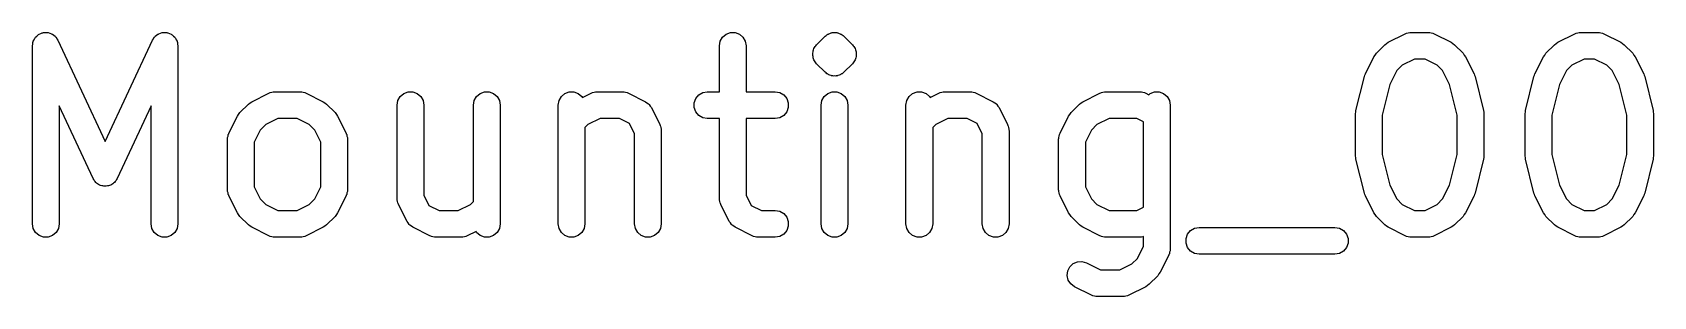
# Model space of a CAD drawing. Extents: x -4.6 to 25.8, y 0 to 31.7.
# Drawn here: x 13.91 to 23.02, y 0.03 to 1.51 of the extents above; entities that cross this region are included whole.
import ezdxf

# ---------------------------------------------------------------- set-up
doc = ezdxf.new("R2010")
doc.units = 0
doc.header["$MEASUREMENT"] = 0
doc.layers.add('BLACK', color=7, linetype='CONTINUOUS')

msp = doc.modelspace()

# ---------------------------------------------------------------- linework, layer by layer
at = {"layer": 'Black'}
for p, q in [((13.9156, 1.45601), (13.917, 1.45901)), ((13.917, 1.45901), (13.9175, 1.46227)), ((13.9175, 1.46227), (13.9224, 1.47075)), ((13.9224, 1.47075), (13.9266, 1.47962)), ((13.9266, 1.47962), (13.9289, 1.48196)), ((13.9289, 1.48196), (13.9306, 1.48483)), ((13.9306, 1.48483), (13.9381, 1.49112)), ((13.9381, 1.49112), (13.945, 1.49804)), ((13.945, 1.49804), (13.948, 1.49944)), ((13.948, 1.49944), (13.9505, 1.50157)), ((13.9505, 1.50157), (13.9597, 1.50492)), ((13.9597, 1.50492), (13.9686, 1.50906)), ((13.9686, 1.50906), (13.9719, 1.50935)), ((13.9719, 1.50935), (13.975, 1.51048)), ((13.975, 1.51048), (13.9848, 1.51048)), ((13.9848, 1.51048), (13.9945, 1.51134)), ((13.9945, 1.51134), (13.9977, 1.51048)), ((13.9977, 1.51048), (14.001, 1.51048)), ((14.001, 1.51048), (14.0102, 1.50713)), ((14.0102, 1.50713), (14.0197, 1.5046)), ((14.0197, 1.5046), (14.0224, 1.5027)), ((14.0224, 1.5027), (14.0255, 1.50157)), ((14.0255, 1.50157), (14.033, 1.49528)), ((14.033, 1.49528), (14.041, 1.48967)), ((14.041, 1.48967), (14.0429, 1.48696)), ((14.0429, 1.48696), (14.0455, 1.48483)), ((14.0455, 1.48483), (14.0504, 1.47635)), ((14.0504, 1.47635), (14.056, 1.46833)), ((14.056, 1.46833), (14.3214, 0.899686)), ((14.3214, 0.899686), (14.5867, 1.46834)), ((14.5867, 1.46834), (14.5923, 1.47635)), ((14.5923, 1.47635), (14.5972, 1.48483)), ((14.5972, 1.48483), (14.5998, 1.48696)), ((14.5998, 1.48696), (14.6017, 1.48967)), ((14.6017, 1.48967), (14.6097, 1.49528)), ((14.6097, 1.49528), (14.6172, 1.50157)), ((14.6172, 1.50157), (14.6203, 1.5027)), ((14.6203, 1.5027), (14.623, 1.5046)), ((14.623, 1.5046), (14.6325, 1.50713)), ((14.6325, 1.50713), (14.6417, 1.51048)), ((14.6417, 1.51048), (14.645, 1.51048)), ((14.645, 1.51048), (14.6482, 1.51134)), ((14.6482, 1.51134), (14.6579, 1.51048)), ((14.6579, 1.51048), (14.6677, 1.51048)), ((14.6677, 1.51048), (14.6708, 1.50935)), ((14.6708, 1.50935), (14.6741, 1.50906)), ((14.6741, 1.50906), (14.683, 1.50492)), ((14.683, 1.50492), (14.6922, 1.50157)), ((14.6922, 1.50157), (14.6947, 1.49944)), ((14.6947, 1.49944), (14.6977, 1.49804)), ((14.6977, 1.49804), (14.7046, 1.49111)), ((14.7046, 1.49111), (14.7121, 1.48483)), ((14.7121, 1.48483), (14.7138, 1.48196)), ((14.7138, 1.48196), (14.7161, 1.47962)), ((14.7161, 1.47962), (14.7203, 1.47074)), ((14.7203, 1.47074), (14.7252, 1.46227)), ((14.7252, 1.46227), (14.7257, 1.45901)), ((14.7257, 1.45901), (14.7271, 1.45601)), ((17.7702, 1.43662), (17.7747, 1.46227)), ((17.7747, 1.46227), (17.7877, 1.48483)), ((17.7877, 1.48483), (17.8077, 1.50157)), ((17.8077, 1.50157), (17.8321, 1.51048)), ((17.8321, 1.51048), (17.8582, 1.51048)), ((17.8582, 1.51048), (17.8827, 1.50157)), ((17.8827, 1.50157), (17.9026, 1.48483)), ((17.9026, 1.48483), (17.9156, 1.46227)), ((17.9156, 1.46227), (17.9202, 1.43662)), ((18.3159, 1.44203), (18.3636, 1.48965)), ((18.3636, 1.48965), (18.3689, 1.49341)), ((18.3689, 1.49341), (18.3736, 1.49806)), ((18.3736, 1.49806), (18.3766, 1.49945)), ((18.3766, 1.49945), (18.3791, 1.50157)), ((18.3791, 1.50157), (18.3822, 1.5027)), ((18.3822, 1.5027), (18.3849, 1.50459)), ((18.3849, 1.50459), (18.3912, 1.50629)), ((18.3912, 1.50629), (18.3972, 1.50906)), ((18.3972, 1.50906), (18.4005, 1.50935)), ((18.4005, 1.50935), (18.4036, 1.51048)), ((18.4036, 1.51048), (18.4069, 1.51048)), ((18.4069, 1.51048), (18.4101, 1.51133)), ((18.4101, 1.51133), (18.4166, 1.51076)), ((18.4166, 1.51076), (18.4231, 1.51133)), ((18.4231, 1.51133), (18.4263, 1.51048)), ((18.4263, 1.51048), (18.4296, 1.51048)), ((18.4296, 1.51048), (18.4327, 1.50935)), ((18.4327, 1.50935), (18.436, 1.50906)), ((18.436, 1.50906), (18.4419, 1.50629)), ((18.4419, 1.50629), (18.4483, 1.50459)), ((18.4483, 1.50459), (18.451, 1.5027)), ((18.451, 1.5027), (18.4541, 1.50157)), ((18.4541, 1.50157), (18.4566, 1.49945)), ((18.4566, 1.49945), (18.4596, 1.49806)), ((18.4596, 1.49806), (18.4643, 1.49341)), ((18.4643, 1.49341), (18.4696, 1.48965)), ((18.4696, 1.48965), (18.5172, 1.44203)), ((21.5259, 1.45608), (21.6211, 1.5037)), ((21.6211, 1.5037), (21.6253, 1.50493)), ((21.6253, 1.50493), (21.629, 1.5071)), ((21.629, 1.5071), (21.6377, 1.50862)), ((21.6377, 1.50862), (21.6461, 1.51113)), ((21.6461, 1.51113), (21.6504, 1.51087)), ((21.6504, 1.51087), (21.6547, 1.51162)), ((21.6547, 1.51162), (21.7499, 1.51162)), ((21.7499, 1.51162), (21.7542, 1.51087)), ((21.7542, 1.51087), (21.7585, 1.51113)), ((21.7585, 1.51113), (21.7669, 1.50862)), ((21.7669, 1.50862), (21.7756, 1.5071)), ((21.7756, 1.5071), (21.7793, 1.50493)), ((21.7793, 1.50493), (21.7835, 1.5037)), ((21.7835, 1.5037), (21.8787, 1.45608)), ((22.4783, 1.45608), (22.5735, 1.5037)), ((22.5735, 1.5037), (22.5777, 1.50493)), ((22.5777, 1.50493), (22.5814, 1.5071)), ((22.5814, 1.5071), (22.5901, 1.50862)), ((22.5901, 1.50862), (22.5985, 1.51113)), ((22.5985, 1.51113), (22.6028, 1.51087)), ((22.6028, 1.51087), (22.6071, 1.51162)), ((22.6071, 1.51162), (22.7023, 1.51162)), ((22.7023, 1.51162), (22.7066, 1.51087)), ((22.7066, 1.51087), (22.7109, 1.51113)), ((22.7109, 1.51113), (22.7193, 1.50862)), ((22.7193, 1.50862), (22.728, 1.5071)), ((22.728, 1.5071), (22.7317, 1.50493)), ((22.7317, 1.50493), (22.7358, 1.5037)), ((22.7358, 1.5037), (22.8311, 1.45608)), ((13.913, 1.43662), (13.9147, 1.44626)), ((13.913, 0.436619), (13.913, 1.43662)), ((13.9147, 1.44626), (13.9156, 1.45601)), ((14.7271, 1.45601), (14.728, 1.44626)), ((14.728, 1.44626), (14.7297, 1.43662)), ((14.7297, 1.43662), (14.7297, 0.436619)), ((17.7702, 1.17829), (17.7702, 1.43662)), ((17.9202, 1.43662), (17.9202, 1.17829)), ((18.2943, 1.39554), (18.296, 1.40187)), ((18.2948, 1.389), (18.2943, 1.39554)), ((18.2943, 1.38246), (18.2948, 1.389)), ((18.296, 1.37613), (18.2943, 1.38246)), ((18.296, 1.40187), (18.2965, 1.40841)), ((18.2965, 1.36959), (18.296, 1.37613)), ((18.2965, 1.40841), (18.2993, 1.41436)), ((18.2993, 1.36364), (18.2965, 1.36959)), ((18.2993, 1.41436), (18.301, 1.4207)), ((18.301, 1.4207), (18.3048, 1.42607)), ((18.3048, 1.42607), (18.3075, 1.43202)), ((18.3075, 1.43202), (18.3122, 1.43666)), ((18.3122, 1.43666), (18.3159, 1.44203)), ((18.5172, 1.44203), (18.521, 1.43666)), ((18.521, 1.43666), (18.5256, 1.43202)), ((18.5256, 1.43202), (18.5284, 1.42607)), ((18.5284, 1.42607), (18.5322, 1.4207)), ((18.5322, 1.4207), (18.5339, 1.41436)), ((18.5339, 1.41436), (18.5367, 1.40841)), ((18.5367, 1.36959), (18.5339, 1.36364)), ((18.5367, 1.40841), (18.5372, 1.40187)), ((18.5372, 1.37613), (18.5367, 1.36959)), ((18.5372, 1.40187), (18.5389, 1.39554)), ((18.5389, 1.38246), (18.5372, 1.37613)), ((18.5389, 1.39554), (18.5384, 1.389)), ((18.5384, 1.389), (18.5389, 1.38246)), ((21.3971, 1.27968), (21.4447, 1.37492)), ((21.4447, 1.37492), (21.4519, 1.38458)), ((21.4519, 1.38458), (21.4588, 1.39441)), ((21.4588, 1.39441), (21.5064, 1.44203)), ((21.5064, 1.44203), (21.5162, 1.44892)), ((21.5162, 1.44892), (21.5259, 1.45608)), ((21.8787, 1.45608), (21.8884, 1.44892)), ((21.8884, 1.44892), (21.8982, 1.44203)), ((21.8982, 1.44203), (21.9458, 1.39441)), ((21.9458, 1.39441), (21.9527, 1.38458)), ((21.9527, 1.38458), (21.9599, 1.37492)), ((21.9599, 1.37492), (22.0075, 1.27968)), ((22.3495, 1.27968), (22.3971, 1.37492)), ((22.3971, 1.37492), (22.4043, 1.38458)), ((22.4043, 1.38458), (22.4112, 1.39441)), ((22.4112, 1.39441), (22.4588, 1.44203)), ((22.4588, 1.44203), (22.4686, 1.44892)), ((22.4686, 1.44892), (22.4783, 1.45608)), ((22.8311, 1.45608), (22.8407, 1.44892)), ((22.8407, 1.44892), (22.8506, 1.44203)), ((22.8506, 1.44203), (22.8982, 1.39441)), ((22.8982, 1.39441), (22.9051, 1.38458)), ((22.9051, 1.38458), (22.9122, 1.37492)), ((22.9122, 1.37492), (22.9599, 1.27968)), ((18.301, 1.3573), (18.2993, 1.36364)), ((18.3048, 1.35193), (18.301, 1.3573)), ((18.3075, 1.34598), (18.3048, 1.35193)), ((18.3122, 1.34134), (18.3075, 1.34598)), ((18.3159, 1.33597), (18.3122, 1.34134)), ((18.3636, 1.28835), (18.3159, 1.33597)), ((18.3689, 1.28459), (18.3636, 1.28835)), ((18.3736, 1.27994), (18.3689, 1.28459)), ((18.3766, 1.27855), (18.3736, 1.27994)), ((18.3791, 1.27643), (18.3766, 1.27855)), ((18.3822, 1.2753), (18.3791, 1.27643)), ((18.3849, 1.27341), (18.3822, 1.2753)), ((18.451, 1.2753), (18.4483, 1.27341)), ((18.4541, 1.27643), (18.451, 1.2753)), ((18.4566, 1.27855), (18.4541, 1.27643)), ((18.4596, 1.27994), (18.4566, 1.27855)), ((18.4643, 1.28459), (18.4596, 1.27994)), ((18.4696, 1.28835), (18.4643, 1.28459)), ((18.5172, 1.33597), (18.4696, 1.28835)), ((18.521, 1.34134), (18.5172, 1.33597)), ((18.5256, 1.34598), (18.521, 1.34134)), ((18.5284, 1.35193), (18.5256, 1.34598)), ((18.5322, 1.3573), (18.5284, 1.35193)), ((18.5339, 1.36364), (18.5322, 1.3573)), ((21.3948, 1.27182), (21.3971, 1.27968)), ((21.5735, 1.29695), (21.535, 1.21997)), ((21.6039, 1.32736), (21.5735, 1.29695)), ((21.6724, 1.36162), (21.6039, 1.32736)), ((21.7322, 1.36162), (21.6724, 1.36162)), ((21.8007, 1.32736), (21.7322, 1.36162)), ((21.8311, 1.29695), (21.8007, 1.32736)), ((21.8696, 1.21997), (21.8311, 1.29695)), ((22.0075, 1.27968), (22.0098, 1.27182)), ((22.3472, 1.27182), (22.3495, 1.27968)), ((22.5258, 1.29695), (22.4874, 1.21997)), ((22.5563, 1.32736), (22.5258, 1.29695)), ((22.6248, 1.36162), (22.5563, 1.32736)), ((22.6846, 1.36162), (22.6248, 1.36162)), ((22.7531, 1.32736), (22.6846, 1.36162)), ((22.7835, 1.29695), (22.7531, 1.32736)), ((22.822, 1.21997), (22.7835, 1.29695)), ((22.9599, 1.27968), (22.9622, 1.27182)), ((18.3912, 1.27171), (18.3849, 1.27341)), ((18.3972, 1.26894), (18.3912, 1.27171)), ((18.4005, 1.26865), (18.3972, 1.26894)), ((18.4036, 1.26752), (18.4005, 1.26865)), ((18.4069, 1.26752), (18.4036, 1.26752)), ((18.4101, 1.26667), (18.4069, 1.26752)), ((18.4166, 1.26724), (18.4101, 1.26667)), ((18.4231, 1.26667), (18.4166, 1.26724)), ((18.4263, 1.26752), (18.4231, 1.26667)), ((18.4296, 1.26752), (18.4263, 1.26752)), ((18.4327, 1.26865), (18.4296, 1.26752)), ((18.436, 1.26894), (18.4327, 1.26865)), ((18.4419, 1.27171), (18.436, 1.26894)), ((18.4483, 1.27341), (18.4419, 1.27171)), ((21.3438, 1.07386), (21.3914, 1.26433)), ((21.3914, 1.26433), (21.3948, 1.27182)), ((21.535, 1.21997), (21.4916, 1.04643)), ((21.913, 1.04643), (21.8696, 1.21997)), ((22.0098, 1.27182), (22.0132, 1.26433)), ((22.0132, 1.26433), (22.0608, 1.07386)), ((22.2962, 1.07386), (22.3438, 1.26433)), ((22.3438, 1.26433), (22.3472, 1.27182)), ((22.4874, 1.21997), (22.444, 1.04643)), ((22.8654, 1.04643), (22.822, 1.21997)), ((22.9622, 1.27182), (22.9655, 1.26433)), ((22.9655, 1.26433), (23.0132, 1.07386)), ((14.2534, 0.690617), (14.063, 1.09855)), ((14.063, 1.09855), (14.063, 0.436619)), ((14.5797, 1.09855), (14.3893, 0.690617)), ((14.5797, 0.436619), (14.5797, 1.09855)), ((15.0778, 1.06108), (15.1255, 1.1087)), ((15.1255, 1.1087), (15.1353, 1.11559)), ((15.1353, 1.11559), (15.145, 1.12275)), ((15.145, 1.12275), (15.2402, 1.17037)), ((15.2402, 1.17037), (15.2443, 1.1716)), ((15.2443, 1.1716), (15.2481, 1.17376)), ((15.2481, 1.17376), (15.2567, 1.17529)), ((15.2567, 1.17529), (15.2652, 1.17779)), ((15.2652, 1.17779), (15.2695, 1.17753)), ((15.2695, 1.17753), (15.2737, 1.17829)), ((15.2737, 1.17829), (15.4166, 1.17829)), ((15.4166, 1.17829), (15.4208, 1.17753)), ((15.4208, 1.17753), (15.4252, 1.17779)), ((15.4252, 1.17779), (15.4336, 1.17529)), ((15.4336, 1.17529), (15.4422, 1.17376)), ((15.4422, 1.17376), (15.446, 1.1716)), ((15.446, 1.1716), (15.4501, 1.17037)), ((15.4501, 1.17037), (15.5454, 1.12275)), ((15.5454, 1.12275), (15.555, 1.11559)), ((15.555, 1.11559), (15.5649, 1.1087)), ((15.5649, 1.1087), (15.6125, 1.06108)), ((15.9606, 1.10329), (15.9652, 1.12894)), ((15.9606, 0.579476), (15.9606, 1.10329)), ((15.9652, 1.12894), (15.9782, 1.15149)), ((15.9782, 1.15149), (15.9981, 1.16824)), ((15.9981, 1.16824), (16.0226, 1.17715)), ((16.0226, 1.17715), (16.0487, 1.17715)), ((16.0487, 1.17715), (16.0731, 1.16824)), ((16.0731, 1.16824), (16.0931, 1.15149)), ((16.0931, 1.15149), (16.1061, 1.12894)), ((16.1061, 1.12894), (16.1106, 1.10329)), ((16.1106, 1.10329), (16.1106, 0.597181)), ((16.3892, 1.10329), (16.3937, 1.12894)), ((16.3892, 0.562923), (16.3892, 1.10329)), ((16.3937, 1.12894), (16.4068, 1.15149)), ((16.4068, 1.15149), (16.4267, 1.16824)), ((16.4267, 1.16824), (16.4512, 1.17715)), ((16.4512, 1.17715), (16.4772, 1.17715)), ((16.4772, 1.17715), (16.5017, 1.16824)), ((16.5017, 1.16824), (16.5217, 1.15149)), ((16.5217, 1.15149), (16.5347, 1.12894)), ((16.5347, 1.12894), (16.5392, 1.10329)), ((16.5392, 1.10329), (16.5392, 0.436619)), ((16.8654, 1.10329), (16.8699, 1.12894)), ((16.8654, 0.436619), (16.8654, 1.10329)), ((16.8699, 1.12894), (16.8829, 1.15149)), ((16.8829, 1.15149), (16.9029, 1.16824)), ((16.9029, 1.16824), (16.9274, 1.17715)), ((16.9274, 1.17715), (16.9534, 1.17715)), ((16.9534, 1.17715), (16.9779, 1.16824)), ((16.9779, 1.16824), (16.9979, 1.15149)), ((16.9979, 1.15149), (17.001, 1.14602)), ((17.001, 1.14602), (17.0497, 1.17037)), ((17.0497, 1.17037), (17.0539, 1.1716)), ((17.0539, 1.1716), (17.0576, 1.17376)), ((17.0576, 1.17376), (17.0663, 1.17529)), ((17.0663, 1.17529), (17.0747, 1.17779)), ((17.0747, 1.17779), (17.079, 1.17753)), ((17.079, 1.17753), (17.0833, 1.17829)), ((17.0833, 1.17829), (17.2261, 1.17829)), ((17.2261, 1.17829), (17.2304, 1.17753)), ((17.2304, 1.17753), (17.2347, 1.17779)), ((17.2347, 1.17779), (17.2431, 1.17529)), ((17.2431, 1.17529), (17.2518, 1.17376)), ((17.2518, 1.17376), (17.2555, 1.1716)), ((17.2555, 1.1716), (17.2597, 1.17037)), ((17.2597, 1.17037), (17.3549, 1.12275)), ((17.3549, 1.12275), (17.3637, 1.11619)), ((17.3637, 1.11619), (17.3729, 1.11013)), ((17.3729, 1.11013), (17.3742, 1.10847)), ((17.3742, 1.10847), (17.3758, 1.10723)), ((17.3758, 1.10723), (17.3819, 1.09805)), ((17.3819, 1.09805), (17.3884, 1.08921)), ((17.6284, 1.11631), (17.6374, 1.14079)), ((17.6284, 1.09026), (17.6284, 1.11631)), ((17.6374, 1.14079), (17.6541, 1.16074)), ((17.6541, 1.16074), (17.6767, 1.17376)), ((17.6767, 1.17376), (17.7023, 1.17829)), ((17.7023, 1.17829), (17.7702, 1.17829)), ((17.9202, 1.17829), (18.0833, 1.17829)), ((18.0833, 1.17829), (18.1089, 1.17376)), ((18.1089, 1.17376), (18.1315, 1.16074)), ((18.1315, 1.16074), (18.1482, 1.14079)), ((18.1482, 1.14079), (18.1571, 1.11631)), ((18.1571, 1.11631), (18.1571, 1.09026)), ((18.3416, 1.10329), (18.3461, 1.12894)), ((18.3416, 0.436619), (18.3416, 1.10329)), ((18.3461, 1.12894), (18.3591, 1.15149)), ((18.3591, 1.15149), (18.3791, 1.16824)), ((18.3791, 1.16824), (18.4036, 1.17715)), ((18.4036, 1.17715), (18.4296, 1.17715)), ((18.4296, 1.17715), (18.4541, 1.16824)), ((18.4541, 1.16824), (18.474, 1.15149)), ((18.474, 1.15149), (18.4871, 1.12894)), ((18.4871, 1.12894), (18.4916, 1.10329)), ((18.4916, 1.10329), (18.4916, 0.436619)), ((18.8178, 1.10329), (18.8223, 1.12894)), ((18.8178, 0.436619), (18.8178, 1.10329)), ((18.8223, 1.12894), (18.8353, 1.15149)), ((18.8353, 1.15149), (18.8553, 1.16824)), ((18.8553, 1.16824), (18.8798, 1.17715)), ((18.8798, 1.17715), (18.9058, 1.17715)), ((18.9058, 1.17715), (18.9303, 1.16824)), ((18.9303, 1.16824), (18.9502, 1.15149)), ((18.9502, 1.15149), (18.9534, 1.14602)), ((18.9534, 1.14602), (19.0021, 1.17037)), ((19.0021, 1.17037), (19.0062, 1.1716)), ((19.0062, 1.1716), (19.01, 1.17376)), ((19.01, 1.17376), (19.0186, 1.17529)), ((19.0186, 1.17529), (19.0271, 1.17779)), ((19.0271, 1.17779), (19.0314, 1.17753)), ((19.0314, 1.17753), (19.0356, 1.17829)), ((19.0356, 1.17829), (19.1785, 1.17829)), ((19.1785, 1.17829), (19.1828, 1.17753)), ((19.1828, 1.17753), (19.1871, 1.17779)), ((19.1871, 1.17779), (19.1955, 1.17529)), ((19.1955, 1.17529), (19.2041, 1.17376)), ((19.2041, 1.17376), (19.2079, 1.1716)), ((19.2079, 1.1716), (19.212, 1.17037)), ((19.212, 1.17037), (19.3073, 1.12275)), ((19.3073, 1.12275), (19.3161, 1.11619)), ((19.3161, 1.11619), (19.3253, 1.11013)), ((19.3253, 1.11013), (19.3265, 1.10847)), ((19.3265, 1.10847), (19.3282, 1.10723)), ((19.3282, 1.10723), (19.3343, 1.09805)), ((19.3343, 1.09805), (19.3408, 1.08921)), ((19.7445, 1.06108), (19.7921, 1.1087)), ((19.7921, 1.1087), (19.802, 1.11559)), ((19.802, 1.11559), (19.8116, 1.12275)), ((19.8116, 1.12275), (19.9069, 1.17037)), ((19.9069, 1.17037), (19.911, 1.1716)), ((19.911, 1.1716), (19.9147, 1.17376)), ((19.9147, 1.17376), (19.9234, 1.17529)), ((19.9234, 1.17529), (19.9318, 1.17779)), ((19.9318, 1.17779), (19.9361, 1.17753)), ((19.9361, 1.17753), (19.9404, 1.17829)), ((19.9404, 1.17829), (20.1309, 1.17829)), ((20.1309, 1.17829), (20.1351, 1.17753)), ((20.1351, 1.17753), (20.1395, 1.17779)), ((20.1395, 1.17779), (20.1479, 1.17529)), ((20.1479, 1.17529), (20.1565, 1.17376)), ((20.1565, 1.17376), (20.1603, 1.1716)), ((20.1603, 1.1716), (20.1644, 1.17037)), ((20.1644, 1.17037), (20.1812, 1.16199)), ((20.1812, 1.16199), (20.1886, 1.16824)), ((20.1886, 1.16824), (20.2131, 1.17715)), ((20.2131, 1.17715), (20.2391, 1.17715)), ((20.2391, 1.17715), (20.2636, 1.16824)), ((20.2636, 1.16824), (20.2836, 1.15149)), ((20.2836, 1.15149), (20.2966, 1.12894)), ((20.2966, 1.12894), (20.3011, 1.10329)), ((20.3011, 1.10329), (20.3011, 0.293762)), ((15.0162, 0.946351), (15.0638, 1.04159)), ((15.0638, 1.04159), (15.071, 1.05125)), ((15.071, 1.05125), (15.0778, 1.06108)), ((15.2914, 1.02829), (15.2229, 0.994028)), ((15.3989, 1.02829), (15.2914, 1.02829)), ((15.4674, 0.994028), (15.3989, 1.02829)), ((15.6125, 1.06108), (15.6194, 1.05125)), ((15.6194, 1.05125), (15.6265, 1.04159)), ((15.6265, 1.04159), (15.6741, 0.946351)), ((17.101, 1.02829), (17.0324, 0.994028)), ((17.2084, 1.02829), (17.101, 1.02829)), ((17.2655, 0.999765), (17.2084, 1.02829)), ((17.3884, 1.08921), (17.4361, 0.99397)), ((17.6374, 1.06579), (17.6284, 1.09026)), ((17.6541, 1.04583), (17.6374, 1.06579)), ((17.6767, 1.03281), (17.6541, 1.04583)), ((17.7023, 1.02829), (17.6767, 1.03281)), ((17.7702, 1.02829), (17.7023, 1.02829)), ((17.7702, 0.579476), (17.7702, 1.02829)), ((18.0833, 1.02829), (17.9202, 1.02829)), ((17.9202, 1.02829), (17.9202, 0.597181)), ((18.1089, 1.03281), (18.0833, 1.02829)), ((18.1315, 1.04583), (18.1089, 1.03281)), ((18.1482, 1.06579), (18.1315, 1.04583)), ((18.1571, 1.09026), (18.1482, 1.06579)), ((19.0533, 1.02829), (18.9848, 0.994028)), ((19.1608, 1.02829), (19.0533, 1.02829)), ((19.2178, 0.999765), (19.1608, 1.02829)), ((19.3408, 1.08921), (19.3884, 0.99397)), ((19.6828, 0.946351), (19.7305, 1.04159)), ((19.7305, 1.04159), (19.7376, 1.05125)), ((19.7376, 1.05125), (19.7445, 1.06108)), ((19.9581, 1.02829), (19.8896, 0.994028)), ((20.1132, 1.02829), (19.9581, 1.02829)), ((20.1511, 1.00931), (20.1132, 1.02829)), ((20.1511, 0.53059), (20.1511, 1.00931)), ((21.3416, 1.05567), (21.3432, 1.0647)), ((21.3416, 0.817571), (21.3416, 1.05567)), ((21.3432, 1.0647), (21.3438, 1.07386)), ((21.4916, 1.04643), (21.4916, 0.826805)), ((21.913, 0.826805), (21.913, 1.04643)), ((22.0608, 1.07386), (22.0614, 1.0647)), ((22.0614, 1.0647), (22.063, 1.05567)), ((22.063, 1.05567), (22.063, 0.817571)), ((22.294, 1.05567), (22.2956, 1.0647)), ((22.294, 0.817571), (22.294, 1.05567)), ((22.2956, 1.0647), (22.2962, 1.07386)), ((22.444, 1.04643), (22.444, 0.826805)), ((22.8654, 0.826805), (22.8654, 1.04643)), ((23.0132, 1.07386), (23.0138, 1.0647)), ((23.0138, 1.0647), (23.0154, 1.05567)), ((23.0154, 1.05567), (23.0154, 0.817571)), ((15.0083, 0.91281), (15.009, 0.917069)), ((15.0083, 0.627095), (15.0083, 0.91281)), ((15.0087, 0.921384), (15.0113, 0.929804)), ((15.009, 0.917069), (15.0087, 0.921384)), ((15.0113, 0.929804), (15.0128, 0.938462)), ((15.0128, 0.938462), (15.0149, 0.942208)), ((15.0149, 0.942208), (15.0162, 0.946351)), ((15.1925, 0.963621), (15.1583, 0.895105)), ((15.2229, 0.994028), (15.1925, 0.963621)), ((15.4978, 0.963621), (15.4674, 0.994028)), ((15.5321, 0.895105), (15.4978, 0.963621)), ((15.6741, 0.946351), (15.6754, 0.942207)), ((15.6754, 0.942207), (15.6775, 0.938462)), ((15.6775, 0.938462), (15.6791, 0.929806)), ((15.6791, 0.929806), (15.6816, 0.921385)), ((15.6816, 0.921385), (15.6813, 0.91707)), ((15.6813, 0.91707), (15.6821, 0.91281)), ((15.6821, 0.91281), (15.6821, 0.627095)), ((17.0324, 0.994028), (17.0154, 0.976982)), ((17.0154, 0.976982), (17.0154, 0.436619)), ((17.294, 0.942724), (17.2655, 0.999765)), ((17.294, 0.436619), (17.294, 0.942724)), ((17.4361, 0.99397), (17.4373, 0.989826)), ((17.4373, 0.989826), (17.4394, 0.986081)), ((17.4394, 0.986081), (17.441, 0.977425)), ((17.441, 0.977425), (17.4435, 0.969004)), ((17.4435, 0.969004), (17.4432, 0.964689)), ((17.4432, 0.964689), (17.444, 0.960429)), ((17.444, 0.960429), (17.444, 0.436619)), ((18.9848, 0.994028), (18.9678, 0.976982)), ((18.9678, 0.976982), (18.9678, 0.436619)), ((19.2464, 0.942724), (19.2178, 0.999765)), ((19.2464, 0.436619), (19.2464, 0.942724)), ((19.3884, 0.99397), (19.3897, 0.989826)), ((19.3897, 0.989826), (19.3918, 0.986081)), ((19.3918, 0.986081), (19.3934, 0.977425)), ((19.3934, 0.977425), (19.3959, 0.969004)), ((19.3959, 0.969004), (19.3956, 0.964689)), ((19.3956, 0.964689), (19.3964, 0.960429)), ((19.3964, 0.960429), (19.3964, 0.436619)), ((19.6749, 0.91281), (19.6757, 0.917069)), ((19.6749, 0.627095), (19.6749, 0.91281)), ((19.6754, 0.921384), (19.6779, 0.929804)), ((19.6757, 0.917069), (19.6754, 0.921384)), ((19.6779, 0.929804), (19.6794, 0.938462)), ((19.6794, 0.938462), (19.6816, 0.942208)), ((19.6816, 0.942208), (19.6828, 0.946351)), ((19.8592, 0.963621), (19.8249, 0.895105)), ((19.8896, 0.994028), (19.8592, 0.963621)), ((15.1583, 0.895105), (15.1583, 0.6448)), ((15.5321, 0.6448), (15.5321, 0.895105)), ((19.8249, 0.895105), (19.8249, 0.6448)), ((21.4916, 0.826805), (21.535, 0.653271)), ((21.8696, 0.653271), (21.913, 0.826805)), ((22.444, 0.826805), (22.4874, 0.653271)), ((22.822, 0.653271), (22.8654, 0.826805)), ((21.3432, 0.808535), (21.3416, 0.817571)), ((21.3438, 0.799381), (21.3432, 0.808535)), ((21.3914, 0.608905), (21.3438, 0.799381)), ((22.0608, 0.799381), (22.0132, 0.608905)), ((22.0614, 0.808535), (22.0608, 0.799381)), ((22.063, 0.817571), (22.0614, 0.808535)), ((22.2956, 0.808535), (22.294, 0.817571)), ((22.2962, 0.799381), (22.2956, 0.808535)), ((22.3438, 0.608905), (22.2962, 0.799381)), ((23.0132, 0.799381), (22.9655, 0.608905)), ((23.0138, 0.808535), (23.0132, 0.799381)), ((23.0154, 0.817571), (23.0138, 0.808535)), ((14.2571, 0.68526), (14.2534, 0.690617)), ((14.2599, 0.679333), (14.2571, 0.68526)), ((14.2646, 0.674676), (14.2599, 0.679333)), ((14.2683, 0.669284), (14.2646, 0.674676)), ((14.2737, 0.665537), (14.2683, 0.669284)), ((14.2783, 0.660909), (14.2737, 0.665537)), ((14.2843, 0.658123), (14.2783, 0.660909)), ((14.2897, 0.654351), (14.2843, 0.658123)), ((14.296, 0.652661), (14.2897, 0.654351)), ((14.3019, 0.649894), (14.296, 0.652661)), ((14.3085, 0.649318), (14.3019, 0.649894)), ((14.3148, 0.647616), (14.3085, 0.649318)), ((14.3214, 0.648188), (14.3148, 0.647616)), ((14.3279, 0.647616), (14.3214, 0.648188)), ((14.3342, 0.649318), (14.3279, 0.647616)), ((14.3408, 0.649894), (14.3342, 0.649318)), ((14.3467, 0.652661), (14.3408, 0.649894)), ((14.353, 0.654351), (14.3467, 0.652661)), ((14.3584, 0.658123), (14.353, 0.654351)), ((14.3644, 0.660909), (14.3584, 0.658123)), ((14.369, 0.665537), (14.3644, 0.660909)), ((14.3744, 0.669284), (14.369, 0.665537)), ((14.3781, 0.674676), (14.3744, 0.669284)), ((14.3828, 0.679333), (14.3781, 0.674676)), ((14.3856, 0.68526), (14.3828, 0.679333)), ((14.3893, 0.690617), (14.3856, 0.68526)), ((15.1583, 0.6448), (15.1925, 0.576284)), ((15.4978, 0.576284), (15.5321, 0.6448)), ((19.8249, 0.6448), (19.8592, 0.576284)), ((21.535, 0.653271), (21.5735, 0.576284)), ((21.8311, 0.576284), (21.8696, 0.653271)), ((22.4874, 0.653271), (22.5258, 0.576284)), ((22.7835, 0.576284), (22.822, 0.653271)), ((15.009, 0.622836), (15.0083, 0.627095)), ((15.0087, 0.618521), (15.009, 0.622836)), ((15.0113, 0.610101), (15.0087, 0.618521)), ((15.0128, 0.601443), (15.0113, 0.610101)), ((15.0149, 0.597697), (15.0128, 0.601443)), ((15.0162, 0.593554), (15.0149, 0.597697)), ((15.0638, 0.498316), (15.0162, 0.593554)), ((15.1925, 0.576284), (15.2229, 0.545877)), ((15.4674, 0.545877), (15.4978, 0.576284)), ((15.6741, 0.593554), (15.6265, 0.498316)), ((15.6754, 0.597698), (15.6741, 0.593554)), ((15.6775, 0.601443), (15.6754, 0.597698)), ((15.6791, 0.610099), (15.6775, 0.601443)), ((15.6816, 0.61852), (15.6791, 0.610099)), ((15.6821, 0.627095), (15.6813, 0.622835)), ((15.6813, 0.622835), (15.6816, 0.61852)), ((15.9614, 0.575217), (15.9606, 0.579476)), ((15.9611, 0.570902), (15.9614, 0.575217)), ((15.9636, 0.562482), (15.9611, 0.570902)), ((15.9652, 0.553824), (15.9636, 0.562482)), ((15.9673, 0.550078), (15.9652, 0.553824)), ((15.9686, 0.545935), (15.9673, 0.550078)), ((16.1106, 0.597181), (16.1392, 0.54014)), ((16.3722, 0.545877), (16.3892, 0.562923)), ((17.7709, 0.575217), (17.7702, 0.579476)), ((17.7707, 0.570902), (17.7709, 0.575217)), ((17.7732, 0.562482), (17.7707, 0.570902)), ((17.7747, 0.553824), (17.7732, 0.562482)), ((17.7768, 0.550078), (17.7747, 0.553824)), ((17.7781, 0.545935), (17.7768, 0.550078)), ((17.9202, 0.597181), (17.9487, 0.54014)), ((19.6757, 0.622836), (19.6749, 0.627095)), ((19.6754, 0.618521), (19.6757, 0.622836)), ((19.6779, 0.610101), (19.6754, 0.618521)), ((19.6794, 0.601443), (19.6779, 0.610101)), ((19.6816, 0.597697), (19.6794, 0.601443)), ((19.6828, 0.593554), (19.6816, 0.597697)), ((19.7305, 0.498316), (19.6828, 0.593554)), ((19.8592, 0.576284), (19.8896, 0.545877)), ((21.3948, 0.601413), (21.3914, 0.608905)), ((21.3971, 0.593554), (21.3948, 0.601413)), ((21.4447, 0.498316), (21.3971, 0.593554)), ((21.5735, 0.576284), (21.6039, 0.545877)), ((21.8007, 0.545877), (21.8311, 0.576284)), ((22.0075, 0.593554), (21.9599, 0.498316)), ((22.0098, 0.601414), (22.0075, 0.593554)), ((22.0132, 0.608905), (22.0098, 0.601414)), ((22.3472, 0.601413), (22.3438, 0.608905)), ((22.3495, 0.593554), (22.3472, 0.601413)), ((22.3971, 0.498316), (22.3495, 0.593554)), ((22.5258, 0.576284), (22.5563, 0.545877)), ((22.7531, 0.545877), (22.7835, 0.576284)), ((22.9599, 0.593554), (22.9122, 0.498316)), ((22.9622, 0.601414), (22.9599, 0.593554)), ((22.9655, 0.608905), (22.9622, 0.601414)), ((15.071, 0.488658), (15.0638, 0.498316)), ((15.0778, 0.478824), (15.071, 0.488658)), ((15.1255, 0.431205), (15.0778, 0.478824)), ((15.2229, 0.545877), (15.2914, 0.511619)), ((15.2914, 0.511619), (15.3989, 0.511619)), ((15.3989, 0.511619), (15.4674, 0.545877)), ((15.6125, 0.478824), (15.5649, 0.431205)), ((15.6194, 0.488658), (15.6125, 0.478824)), ((15.6265, 0.498316), (15.6194, 0.488658)), ((16.0162, 0.450697), (15.9686, 0.545935)), ((16.1392, 0.54014), (16.1962, 0.511619)), ((16.1962, 0.511619), (16.3036, 0.511619)), ((16.3036, 0.511619), (16.3722, 0.545877)), ((17.8257, 0.450697), (17.7781, 0.545935)), ((17.9487, 0.54014), (18.0057, 0.511619)), ((18.0057, 0.511619), (18.0833, 0.511619)), ((18.0833, 0.511619), (18.1089, 0.507096)), ((18.1089, 0.507096), (18.1315, 0.494072)), ((18.1315, 0.494072), (18.1482, 0.474119)), ((18.1482, 0.474119), (18.1571, 0.449643)), ((19.7376, 0.488658), (19.7305, 0.498316)), ((19.7445, 0.478824), (19.7376, 0.488658)), ((19.7921, 0.431205), (19.7445, 0.478824)), ((19.8896, 0.545877), (19.9581, 0.511619)), ((19.9581, 0.511619), (20.1132, 0.511619)), ((20.1132, 0.511619), (20.1511, 0.53059)), ((21.4519, 0.488658), (21.4447, 0.498316)), ((21.4588, 0.478824), (21.4519, 0.488658)), ((21.5064, 0.431205), (21.4588, 0.478824)), ((21.6039, 0.545877), (21.6724, 0.511619)), ((21.6724, 0.511619), (21.7322, 0.511619)), ((21.7322, 0.511619), (21.8007, 0.545877)), ((21.9458, 0.478824), (21.8982, 0.431205)), ((21.9527, 0.488658), (21.9458, 0.478824)), ((21.9599, 0.498316), (21.9527, 0.488658)), ((22.4043, 0.488658), (22.3971, 0.498316)), ((22.4112, 0.478824), (22.4043, 0.488658)), ((22.4588, 0.431205), (22.4112, 0.478824)), ((22.5563, 0.545877), (22.6248, 0.511619)), ((22.6248, 0.511619), (22.6846, 0.511619)), ((22.6846, 0.511619), (22.7531, 0.545877)), ((22.8982, 0.478824), (22.8506, 0.431205)), ((22.9051, 0.488658), (22.8982, 0.478824)), ((22.9122, 0.498316), (22.9051, 0.488658)), ((13.9175, 0.410967), (13.913, 0.436619)), ((13.9306, 0.38841), (13.9175, 0.410967)), ((13.9505, 0.371667), (13.9306, 0.38841)), ((13.975, 0.362758), (13.9505, 0.371667)), ((14.0255, 0.371667), (14.001, 0.362758)), ((14.0455, 0.38841), (14.0255, 0.371667)), ((14.0585, 0.410967), (14.0455, 0.38841)), ((14.063, 0.436619), (14.0585, 0.410967)), ((14.5842, 0.410967), (14.5797, 0.436619)), ((14.5972, 0.38841), (14.5842, 0.410967)), ((14.6172, 0.371667), (14.5972, 0.38841)), ((14.6417, 0.362758), (14.6172, 0.371667)), ((14.6922, 0.371667), (14.6677, 0.362758)), ((14.7121, 0.38841), (14.6922, 0.371667)), ((14.7252, 0.410967), (14.7121, 0.38841)), ((14.7297, 0.436619), (14.7252, 0.410967)), ((15.1353, 0.42432), (15.1255, 0.431205)), ((15.145, 0.417156), (15.1353, 0.42432)), ((15.2402, 0.369537), (15.145, 0.417156)), ((15.2443, 0.368304), (15.2402, 0.369537)), ((15.2481, 0.366142), (15.2443, 0.368304)), ((15.2567, 0.364616), (15.2481, 0.366142)), ((15.2652, 0.362111), (15.2567, 0.364616)), ((15.4336, 0.364615), (15.4252, 0.362111)), ((15.4422, 0.366142), (15.4336, 0.364615)), ((15.446, 0.368305), (15.4422, 0.366142)), ((15.4501, 0.369537), (15.446, 0.368305)), ((15.5454, 0.417156), (15.4501, 0.369537)), ((15.555, 0.42432), (15.5454, 0.417156)), ((15.5649, 0.431205), (15.555, 0.42432)), ((16.0227, 0.441856), (16.0162, 0.450697)), ((16.0288, 0.432673), (16.0227, 0.441856)), ((16.0305, 0.431439), (16.0288, 0.432673)), ((16.0317, 0.429776), (16.0305, 0.431439)), ((16.0409, 0.423713), (16.0317, 0.429776)), ((16.0497, 0.417156), (16.0409, 0.423713)), ((16.145, 0.369537), (16.0497, 0.417156)), ((16.1491, 0.368304), (16.145, 0.369537)), ((16.1528, 0.366142), (16.1491, 0.368304)), ((16.1615, 0.364616), (16.1528, 0.366142)), ((16.1699, 0.362111), (16.1615, 0.364616)), ((16.3383, 0.364615), (16.3299, 0.362111)), ((16.347, 0.366142), (16.3383, 0.364615)), ((16.3508, 0.368305), (16.347, 0.366142)), ((16.3549, 0.369537), (16.3508, 0.368305)), ((16.4036, 0.393887), (16.3549, 0.369537)), ((16.4068, 0.38841), (16.4036, 0.393887)), ((16.4267, 0.371667), (16.4068, 0.38841)), ((16.4512, 0.362758), (16.4267, 0.371667)), ((16.5017, 0.371667), (16.4772, 0.362758)), ((16.5217, 0.38841), (16.5017, 0.371667)), ((16.5347, 0.410967), (16.5217, 0.38841)), ((16.5392, 0.436619), (16.5347, 0.410967)), ((16.8699, 0.410967), (16.8654, 0.436619)), ((16.8829, 0.38841), (16.8699, 0.410967)), ((16.9029, 0.371667), (16.8829, 0.38841)), ((16.9274, 0.362758), (16.9029, 0.371667)), ((16.9779, 0.371667), (16.9534, 0.362758)), ((16.9979, 0.38841), (16.9779, 0.371667)), ((17.0109, 0.410967), (16.9979, 0.38841)), ((17.0154, 0.436619), (17.0109, 0.410967)), ((17.2985, 0.410967), (17.294, 0.436619)), ((17.3115, 0.38841), (17.2985, 0.410967)), ((17.3315, 0.371667), (17.3115, 0.38841)), ((17.3559, 0.362758), (17.3315, 0.371667)), ((17.4065, 0.371667), (17.382, 0.362758)), ((17.4264, 0.38841), (17.4065, 0.371667)), ((17.4394, 0.410967), (17.4264, 0.38841)), ((17.444, 0.436619), (17.4394, 0.410967)), ((17.8323, 0.441856), (17.8257, 0.450697)), ((17.8383, 0.432673), (17.8323, 0.441856)), ((17.84, 0.431439), (17.8383, 0.432673)), ((17.8412, 0.429776), (17.84, 0.431439)), ((17.8504, 0.423713), (17.8412, 0.429776)), ((17.8592, 0.417156), (17.8504, 0.423713)), ((17.9545, 0.369537), (17.8592, 0.417156)), ((17.9586, 0.368304), (17.9545, 0.369537)), ((17.9624, 0.366142), (17.9586, 0.368304)), ((17.971, 0.364616), (17.9624, 0.366142)), ((17.9794, 0.362111), (17.971, 0.364616)), ((18.1089, 0.366142), (18.0833, 0.361619)), ((18.1315, 0.379166), (18.1089, 0.366142)), ((18.1482, 0.399119), (18.1315, 0.379166)), ((18.1571, 0.423595), (18.1482, 0.399119)), ((18.1571, 0.449643), (18.1571, 0.423595)), ((18.3461, 0.410967), (18.3416, 0.436619)), ((18.3591, 0.38841), (18.3461, 0.410967)), ((18.3791, 0.371667), (18.3591, 0.38841)), ((18.4036, 0.362758), (18.3791, 0.371667)), ((18.4541, 0.371667), (18.4296, 0.362758)), ((18.474, 0.38841), (18.4541, 0.371667)), ((18.4871, 0.410967), (18.474, 0.38841)), ((18.4916, 0.436619), (18.4871, 0.410967)), ((18.8223, 0.410967), (18.8178, 0.436619)), ((18.8353, 0.38841), (18.8223, 0.410967)), ((18.8553, 0.371667), (18.8353, 0.38841)), ((18.8798, 0.362758), (18.8553, 0.371667)), ((18.9303, 0.371667), (18.9058, 0.362758)), ((18.9502, 0.38841), (18.9303, 0.371667)), ((18.9633, 0.410967), (18.9502, 0.38841)), ((18.9678, 0.436619), (18.9633, 0.410967)), ((19.2509, 0.410967), (19.2464, 0.436619)), ((19.2639, 0.38841), (19.2509, 0.410967)), ((19.2839, 0.371667), (19.2639, 0.38841)), ((19.3083, 0.362758), (19.2839, 0.371667)), ((19.3589, 0.371667), (19.3344, 0.362758)), ((19.3788, 0.38841), (19.3589, 0.371667)), ((19.3918, 0.410967), (19.3788, 0.38841)), ((19.3964, 0.436619), (19.3918, 0.410967)), ((19.802, 0.42432), (19.7921, 0.431205)), ((19.8116, 0.417156), (19.802, 0.42432)), ((19.9069, 0.369537), (19.8116, 0.417156)), ((19.911, 0.368304), (19.9069, 0.369537)), ((19.9147, 0.366142), (19.911, 0.368304)), ((19.9234, 0.364616), (19.9147, 0.366142)), ((19.9318, 0.362111), (19.9234, 0.364616)), ((20.1479, 0.364615), (20.1395, 0.362111)), ((20.1511, 0.365187), (20.1479, 0.364615)), ((20.1511, 0.311467), (20.1511, 0.365187)), ((20.3903, 0.354405), (20.3993, 0.378881)), ((20.3993, 0.378881), (20.416, 0.398834)), ((20.416, 0.398834), (20.4386, 0.411858)), ((20.4386, 0.411858), (20.4642, 0.416381)), ((20.4642, 0.416381), (21.2261, 0.416381)), ((21.2261, 0.416381), (21.2518, 0.411858)), ((21.2518, 0.411858), (21.2743, 0.398834)), ((21.2743, 0.398834), (21.2911, 0.378881)), ((21.2911, 0.378881), (21.3, 0.354405)), ((21.5162, 0.42432), (21.5064, 0.431205)), ((21.5259, 0.417156), (21.5162, 0.42432)), ((21.6211, 0.369537), (21.5259, 0.417156)), ((21.6253, 0.368304), (21.6211, 0.369537)), ((21.629, 0.366142), (21.6253, 0.368304)), ((21.6377, 0.364616), (21.629, 0.366142)), ((21.6461, 0.362111), (21.6377, 0.364616)), ((21.7669, 0.364615), (21.7585, 0.362111)), ((21.7756, 0.366142), (21.7669, 0.364615)), ((21.7793, 0.368305), (21.7756, 0.366142)), ((21.7835, 0.369537), (21.7793, 0.368305)), ((21.8787, 0.417156), (21.7835, 0.369537)), ((21.8884, 0.42432), (21.8787, 0.417156)), ((21.8982, 0.431205), (21.8884, 0.42432)), ((22.4686, 0.42432), (22.4588, 0.431205)), ((22.4783, 0.417156), (22.4686, 0.42432)), ((22.5735, 0.369537), (22.4783, 0.417156)), ((22.5777, 0.368304), (22.5735, 0.369537)), ((22.5814, 0.366142), (22.5777, 0.368304)), ((22.5901, 0.364616), (22.5814, 0.366142)), ((22.5985, 0.362111), (22.5901, 0.364616)), ((22.7193, 0.364615), (22.7109, 0.362111)), ((22.728, 0.366142), (22.7193, 0.364615)), ((22.7317, 0.368305), (22.728, 0.366142)), ((22.7358, 0.369537), (22.7317, 0.368305)), ((22.8311, 0.417156), (22.7358, 0.369537)), ((22.8407, 0.42432), (22.8311, 0.417156)), ((22.8506, 0.431205), (22.8407, 0.42432)), ((14.001, 0.362758), (13.975, 0.362758)), ((14.6677, 0.362758), (14.6417, 0.362758)), ((15.2695, 0.36237), (15.2652, 0.362111)), ((15.2737, 0.361619), (15.2695, 0.36237)), ((15.4166, 0.361619), (15.2737, 0.361619)), ((15.4208, 0.36237), (15.4166, 0.361619)), ((15.4252, 0.362111), (15.4208, 0.36237)), ((16.1742, 0.36237), (16.1699, 0.362111)), ((16.1785, 0.361619), (16.1742, 0.36237)), ((16.3214, 0.361619), (16.1785, 0.361619)), ((16.3256, 0.36237), (16.3214, 0.361619)), ((16.3299, 0.362111), (16.3256, 0.36237)), ((16.4772, 0.362758), (16.4512, 0.362758)), ((16.9534, 0.362758), (16.9274, 0.362758)), ((17.382, 0.362758), (17.3559, 0.362758)), ((17.9838, 0.36237), (17.9794, 0.362111)), ((17.988, 0.361619), (17.9838, 0.36237)), ((18.0833, 0.361619), (17.988, 0.361619)), ((18.4296, 0.362758), (18.4036, 0.362758)), ((18.9058, 0.362758), (18.8798, 0.362758)), ((19.3344, 0.362758), (19.3083, 0.362758)), ((19.9361, 0.36237), (19.9318, 0.362111)), ((19.9404, 0.361619), (19.9361, 0.36237)), ((20.1309, 0.361619), (19.9404, 0.361619)), ((20.1169, 0.242951), (20.1511, 0.311467)), ((20.1351, 0.36237), (20.1309, 0.361619)), ((20.1395, 0.362111), (20.1351, 0.36237)), ((20.2981, 0.276766), (20.2966, 0.26811)), ((20.3006, 0.285187), (20.2981, 0.276766)), ((20.3011, 0.293762), (20.3004, 0.289502)), ((20.3004, 0.289502), (20.3006, 0.285187)), ((20.3903, 0.328357), (20.3903, 0.354405)), ((20.3993, 0.303881), (20.3903, 0.328357)), ((20.416, 0.283928), (20.3993, 0.303881)), ((20.4386, 0.270904), (20.416, 0.283928)), ((21.2743, 0.283928), (21.2518, 0.270904)), ((21.2911, 0.303881), (21.2743, 0.283928)), ((21.3, 0.328357), (21.2911, 0.303881)), ((21.3, 0.354405), (21.3, 0.328357)), ((21.6504, 0.36237), (21.6461, 0.362111)), ((21.6547, 0.361619), (21.6504, 0.36237)), ((21.7499, 0.361619), (21.6547, 0.361619)), ((21.7542, 0.36237), (21.7499, 0.361619)), ((21.7585, 0.362111), (21.7542, 0.36237)), ((22.6028, 0.36237), (22.5985, 0.362111)), ((22.6071, 0.361619), (22.6028, 0.36237)), ((22.7023, 0.361619), (22.6071, 0.361619)), ((22.7066, 0.36237), (22.7023, 0.361619)), ((22.7109, 0.362111), (22.7066, 0.36237)), ((19.7257, 0.172288), (19.7373, 0.195586)), ((19.7373, 0.195586), (19.7562, 0.213493)), ((19.7562, 0.213493), (19.7801, 0.223852)), ((19.7801, 0.223852), (19.8061, 0.225413)), ((19.8061, 0.225413), (19.8311, 0.217987)), ((19.8311, 0.217987), (19.9105, 0.178286)), ((20.0179, 0.178286), (20.0864, 0.212544)), ((20.0864, 0.212544), (20.1169, 0.242951)), ((20.2932, 0.260221), (20.2456, 0.164983)), ((20.2944, 0.264365), (20.2932, 0.260221)), ((20.2966, 0.26811), (20.2944, 0.264365)), ((20.4642, 0.266381), (20.4386, 0.270904)), ((21.2261, 0.266381), (20.4642, 0.266381)), ((21.2518, 0.270904), (21.2261, 0.266381)), ((19.7227, 0.146411), (19.7257, 0.172288)), ((19.7287, 0.121077), (19.7227, 0.146411)), ((19.7431, 0.09934), (19.7287, 0.121077)), ((19.764, 0.083823), (19.7431, 0.09934)), ((19.9105, 0.178286), (20.0179, 0.178286)), ((20.1839, 0.097872), (20.1741, 0.090987)), ((20.2315, 0.145491), (20.1839, 0.097872)), ((20.2384, 0.155325), (20.2315, 0.145491)), ((20.2456, 0.164983), (20.2384, 0.155325)), ((19.8592, 0.036204), (19.764, 0.083823)), ((19.8634, 0.034971), (19.8592, 0.036204)), ((19.8671, 0.032809), (19.8634, 0.034971)), ((19.8758, 0.031283), (19.8671, 0.032809)), ((19.8842, 0.028778), (19.8758, 0.031283)), ((19.8885, 0.029037), (19.8842, 0.028778)), ((19.8928, 0.028286), (19.8885, 0.029037)), ((20.0356, 0.028286), (19.8928, 0.028286)), ((20.0399, 0.029036), (20.0356, 0.028286)), ((20.0442, 0.028777), (20.0399, 0.029036)), ((20.0526, 0.031283), (20.0442, 0.028777)), ((20.0613, 0.032809), (20.0526, 0.031283)), ((20.065, 0.034971), (20.0613, 0.032809)), ((20.0692, 0.036204), (20.065, 0.034971)), ((20.1644, 0.083823), (20.0692, 0.036204)), ((20.1741, 0.090987), (20.1644, 0.083823))]:
    msp.add_line(p, q, dxfattribs=at)

doc.saveas('drawing.dxf')
